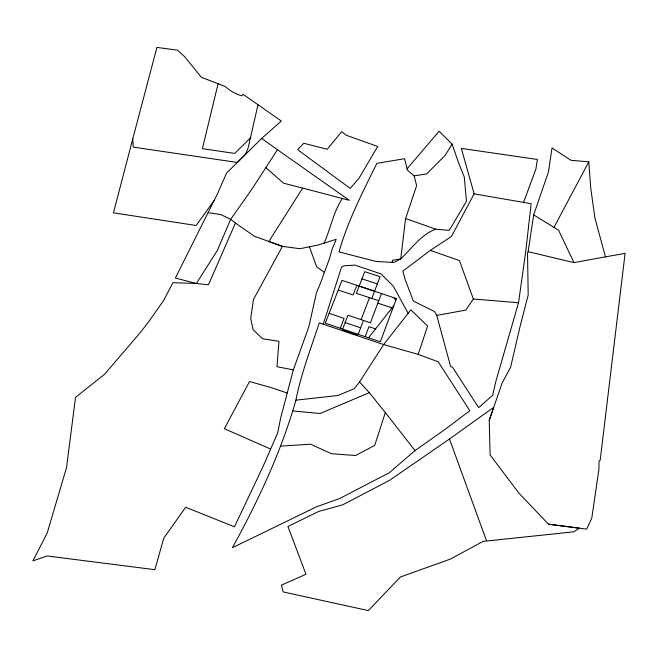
<?xml version="1.0" encoding="UTF-8"?>
<svg xmlns="http://www.w3.org/2000/svg" width="658" height="658" viewBox="0 0 658 658"><rect width="100%" height="100%" fill="white"/><g stroke="black" fill="none" stroke-linecap="round" stroke-linejoin="round"><path stroke-width="0.99" d="M405.575 218.555L400.763 258.865L393.797 262.443L376.113 261.481L338.977 251.907C347.819 221.03 362.657 192.095 376.87 163.365L404.588 158.693L407.36 170.068L414.153 175.859L416.654 185.622L405.575 218.555L435.695 229.149L449.192 230.399L466.473 201.332L464.277 176.969L458.774 163.349L452.112 144.16L439.116 131.23L407.055 168.826M474.138 193.855L451.446 236.469L430.307 250.385L402.819 271.178L405.229 279.617L413.331 301.043L434.568 311.563L436.748 315.412L450.631 366.564L452.507 367.156L478.662 407.647L492.661 395.244L495.943 381.081L518.529 302.754L525.734 251.652L531.138 203.692L474.138 193.855L461.34 148.412L537.38 159.466L535.9 169.04L523.562 202.384M528.152 251.669L533.671 214.895L548.418 172.042L552.029 147.968L570.971 160.313L588.803 161.843L590.711 187.908L594.922 218.028L605.467 256.867L625.1 253.355L600.178 460.329L599.076 460.797L598.879 469.598L591.805 518.043L586.64 529.147L548.468 524.179L518.858 493.064L490.095 454.917L489.223 420.339L502.112 383.055L510.616 367.254L520.248 325.768L528.193 295.064L527.519 253.182L528.152 251.669L573.924 262.616L605.467 256.867M392.193 262.353L392.546 260.28L400.763 258.865C411.892 248.403 420.857 234.7 435.695 229.149M257.977 104.721L248.148 147.951L245.524 154.367L237.308 162.468L133.229 147.104L132.768 138.846L156.917 47.409L177.487 50.172L184.775 56.81L201.389 77.299L224.855 86.338L230.3 90.541A45.492 39.546 -9.5 0 0 240.927 95.558L241.889 95.838L243.065 94.291L281.311 121.039L261.662 138.443L226.607 173.021L217.518 193.723L175.373 278.03L196.372 283.483L208.463 284.807L235.432 223.029L230.637 219.353L220.866 214.566L208.117 212.69M295.903 400.187C301.084 373.678 310.889 348.501 319.303 322.889L383.672 344.562L418.184 354.391L438.228 361.81L469.82 410.715L445.417 429.115L415.034 450.615L389.273 472.732L339.569 498.583L316.671 506.734L232.414 547.703C258.249 500.697 281.172 451.881 295.903 400.187L338.023 395.483L354.317 388.623L359.531 381.953L383.672 344.562L410.822 309.828L427.593 326.064L418.184 354.391M218.111 83.574L202.409 148.683L234.692 153.421L250.805 137.588M277.437 149.72L349.324 200.32L302.705 188.089L268.809 241.486L282.397 246.388L300.04 248.708L318.554 244.916L336.197 239.331L332.249 248.88L329.189 259.458L320.232 283.828L316.473 292.728L308.791 326.944L293.328 369.87L280.629 418.167L277.676 432.931L263.118 466.325L234.478 526.803L185.696 507.277L163.793 538.112L154.869 569.68L47.294 555.994L32.9 560.887L47.195 533.046L66.532 467.583L75.522 397.358L104.688 374.139L140.598 332.208L149.095 321.211L163.538 300.583L172.914 282.693L196.372 283.483L217.354 250.443L230.637 219.353L251.866 189.233L277.437 149.72L261.662 138.443M132.768 138.846L113.456 212.838L196.158 225.497L214.278 200.254M323.243 324.205L341.56 267.058L344.241 265.783L354.925 265.116L381.13 273.958L393.32 286.131L408.133 313.274M359.531 381.953L369.319 392.67L385.333 412.541L374.706 445.4L355.641 455.517L331.435 453.716L310.527 444.199L280.3 446.14M489.223 420.339L493.722 407.318L449.472 439.018L389.618 480.282L342.76 504.809L318.612 511.472L287.941 526.482L305.97 574.269L281.41 585.135L283.22 591.945L368.332 610.591L400.483 576.951L450.319 559.119L483.038 541.394L573.875 531.804L579.492 528.185L548.468 524.179M324.106 243.164C330.645 228.523 333.367 211.975 342.349 198.494M365.19 336.657L368.949 326.705L375.529 328.918M381.525 293.41L370.438 322.757L347.959 315.24L342.275 330.003L357.837 335.243L363.471 320.43M361.11 319.64L369.475 297.655M371.828 298.436L380.085 276.714L364.729 271.672L356.397 293.32L378.761 300.731M340.276 328.268L344.093 318.373L329.123 313.356M356.866 285.259L353.116 294.965L338.228 290.03M573.924 262.616L558.568 230.177L553.978 227.405L588.803 161.843M452.112 144.16L445.063 155.485L426.697 173.901L414.153 175.859M430.307 250.385L459.424 260.576L473.349 299.003L465.774 310.091L436.748 315.412M368.546 337.784L393.788 305.715M369.319 392.67L320.059 413.504L292.703 410.937M473.349 299.003L518.529 302.754M293.328 369.87L276.969 366.695L278.976 341.305L262.575 338.755L253.141 329.699L250.706 318.546L253.486 299.456L282.397 246.388L254.449 236.304L235.432 223.029M302.705 188.089L283.598 183.212L266.054 167.774M361.966 278.86L377.338 283.927M359.186 286.074L374.591 291.165M377.84 303.174L392.078 307.895M345.121 322.601L360.658 327.824M287.11 392.99L271.433 387.669L249.514 381.541L224.353 428.695L270.537 449.036M533.671 214.895L553.978 227.405M324.238 272.305L316.621 266.745L309.416 246.791M385.333 412.541L415.034 450.615M393.657 297.416L395.762 300.435M486.492 540.67L449.472 439.018M396.453 298.584L380.349 341.757L325.274 323.218L342.012 280.357L396.453 298.584M377.7 146.487L359.005 178.252L350.221 188.418L297.63 149.662L303.782 143.271L327.248 149.267L341.699 131.674L346.141 135.178L377.7 146.487"/></g></svg>
